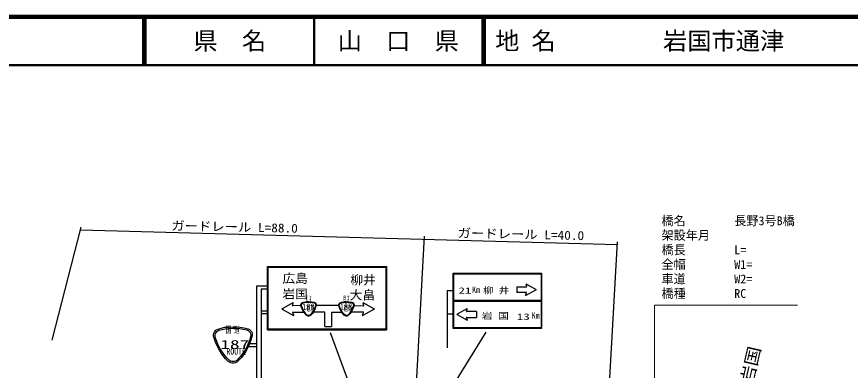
# Model space of a CAD drawing. Units: millimetres, scale not verified. Extents: x 40000 to 680000, y 20000 to 380000.
# Drawn here: x 271646 to 443668, y 307007 to 380000 of the extents above; entities that cross this region are included whole.
import ezdxf
from ezdxf.enums import TextEntityAlignment as Align

# ---------------------------------------------------------------- set-up
doc = ezdxf.new("R2010")
doc.units = ezdxf.units.MM
doc.header["$LTSCALE"] = 1000
for name, color, linetype, lineweight in [('M-BGD', 7, 'Continuous', 25), ('M-STR-HTXT', 7, 'Continuous', 13), ('M-TTL', 2, 'Continuous', 140), ('M-TTL-LINE', 7, 'Continuous', 50)]:
    doc.layers.add(name, color=color, linetype=linetype, lineweight=lineweight)
doc.layers.add('M-TTL-TXT', color=7, linetype='Continuous')
doc.styles.add('ＭＳ ゴシック', font='')
doc.styles.get('ＭＳ ゴシック').set_extended_font_data('MS Gothic')

msp = doc.modelspace()

# ---------------------------------------------------------------- linework, layer by layer
at = {"layer": 'M-BGD'}
for p, q in [((278946, 313240), (284981, 336571)), ((284839, 336023), (395602, 332951)), ((355740, 334728), (353355, 290930)), ((393142, 289629), (395635, 333536)), ((323424, 315376), (323424, 328444)), ((323424, 328444), (347976, 328444)), ((323556, 315640), (323556, 328180)), ((323688, 328312), (347712, 328312)), ((347844, 328180), (347844, 315640)), ((347976, 328444), (347976, 315376)), ((361724, 315633), (361724, 327033)), ((361724, 327033), (379964, 327033)), ((361964, 326913), (379724, 326913)), ((379964, 327033), (379964, 315633)), ((361844, 321513), (361844, 326793)), ((379844, 326793), (379844, 321513)), ((321185, 300893), (321185, 324423)), ((321185, 324423), (323424, 324423)), ((322085, 323823), (322085, 300813)), ((322085, 323823), (323424, 323823)), ((360489, 323513), (360489, 311638)), ((360489, 323513), (361724, 323513)), ((374837, 324270), (374837, 323045)), ((374837, 324270), (376844, 324270)), ((378847, 323619), (376731, 322459)), ((376886, 324325), (376766, 324741)), ((376828, 324791), (378847, 323694)), ((376827, 323045), (374837, 323045)), ((376670, 322513), (376867, 322985)), ((328619, 320909), (326413, 319680)), ((328561, 320396), (328688, 320854)), ((330298, 320354), (328607, 320336)), ((338105, 320366), (333435, 320366)), ((341308, 320357), (343237, 320336)), ((343283, 320396), (343156, 320854)), ((343225, 320909), (345431, 319680)), ((361844, 315873), (361844, 321153)), ((379724, 321393), (361964, 321393)), ((361964, 321273), (379724, 321273)), ((379844, 321153), (379844, 315873)), ((322085, 319315), (323424, 319315)), ((322085, 318715), (323424, 318715)), ((326413, 319597), (328752, 318347)), ((328818, 318408), (328597, 318924)), ((328640, 318990), (330918, 319014)), ((335248, 319020), (332843, 319020)), ((335248, 316066), (335248, 319020)), ((336596, 319020), (336596, 316066)), ((336596, 319020), (338718, 319020)), ((343204, 318990), (340680, 319017)), ((343026, 318408), (343247, 318924)), ((345431, 319597), (343092, 318347)), ((361844, 318630), (360489, 318630)), ((364527, 319671), (362508, 318574)), ((362508, 318498), (364624, 317339)), ((364470, 319205), (364590, 319621)), ((366518, 319150), (364511, 319150)), ((366518, 319150), (366518, 317925)), ((364685, 317393), (364488, 317865)), ((364528, 317925), (366518, 317925)), ((323424, 315376), (347976, 315376)), ((347712, 315508), (323688, 315508)), ((335248, 316066), (336598, 316066)), ((358389, 298494), (368501, 314891)), ((379964, 315633), (361724, 315633)), ((379724, 315753), (361964, 315753)), ((344573, 292766), (336384, 314725)), ((319469, 311914), (321185, 311914)), ((319749, 312578), (321185, 312578))]:
    msp.add_line(p, q, dxfattribs=at)
for points in [[(331893, 321198), (332452, 321161), (333001, 321065), (333188, 321004), (333346, 320886), (333438, 320733), (333477, 320543), (333341, 320039), (333145, 319544), (332934, 319148), (332663, 318768), (332410, 318481), (332114, 318240), (331954, 318191), (331794, 318203), (331612, 318263), (331447, 318385), (331098, 318781), (330796, 319213), (330544, 319688), (330350, 320182), (330290, 320408), (330295, 320640), (330366, 320804), (330491, 320939), (330894, 321081), (331315, 321165), (331603, 321180)], [(331903, 321089), (332451, 321050), (333000, 320949), (333162, 320864), (333289, 320727), (333340, 320561), (333331, 320382), (333167, 319878), (332946, 319393), (332644, 318935), (332290, 318512), (332147, 318390), (331980, 318330), (331803, 318333), (331623, 318400), (331310, 318702), (331034, 319052), (330788, 319439), (330596, 319854), (330472, 320176), (330409, 320510), (330450, 320670), (330550, 320811), (330753, 320925), (330993, 320987), (331447, 321056)], [(339703, 321195), (340261, 321159), (340811, 321063), (340998, 321002), (341156, 320884), (341248, 320730), (341286, 320541), (341151, 320036), (340955, 319542), (340739, 319137), (340467, 318758), (340213, 318471), (339924, 318238), (339764, 318188), (339604, 318201), (339422, 318261), (339257, 318383), (338908, 318778), (338606, 319211), (338354, 319685), (338160, 320179), (338100, 320406), (338105, 320638), (338175, 320801), (338301, 320937), (338704, 321079), (339125, 321163), (339413, 321177)], [(339713, 321086), (340260, 321048), (340810, 320947), (340972, 320862), (341099, 320724), (341150, 320559), (341140, 320380), (340977, 319875), (340756, 319390), (340454, 318933), (340100, 318509), (339957, 318388), (339790, 318327), (339612, 318330), (339433, 318398), (339120, 318699), (338844, 319050), (338598, 319437), (338406, 319852), (338282, 320173), (338218, 320508), (338260, 320667), (338360, 320809), (338563, 320922), (338803, 320985), (339257, 321054)], [(316309, 315993), (317002, 315979), (317696, 315903), (318581, 315758), (319448, 315554), (319702, 315420), (319922, 315236), (320093, 314995), (320216, 314716), (320265, 314465), (320255, 314206), (319982, 313264), (319647, 312329), (319296, 311569), (318893, 310839), (318482, 310236), (318017, 309663), (317565, 309164), (317067, 308706), (316774, 308564), (316447, 308474), (316130, 308492), (315821, 308571), (315560, 308683), (315316, 308854), (314771, 309413), (314268, 310016), (313894, 310505), (313569, 311028), (313098, 311905), (312677, 312814), (312457, 313435), (312294, 314077), (312280, 314362), (312327, 314653), (312437, 314919), (312603, 315161), (312792, 315338), (313014, 315464), (313813, 315703), (314623, 315882), (315460, 315943)], [(316334, 315721), (317020, 315703), (317698, 315625), (318406, 315523), (319113, 315358), (319393, 315218), (319651, 315022), (319801, 314808), (319904, 314552), (319940, 314290), (319914, 314018), (319736, 313355), (319495, 312698), (319197, 311990), (318845, 311311), (318347, 310557), (317800, 309837), (317445, 309423), (317048, 309052), (316840, 308918), (316597, 308836), (316315, 308808), (316031, 308841), (315787, 308917), (315559, 309052), (315054, 309533), (314596, 310052), (314085, 310738), (313625, 311459), (313258, 312187), (312946, 312940), (312742, 313480), (312598, 314035), (312601, 314308), (312666, 314586), (312780, 314818), (312952, 315027), (313178, 315190), (313443, 315306), (314059, 315467), (314684, 315568), (315459, 315673), (316254, 315720), (316294, 315721)]]:
    msp.add_lwpolyline(points, close=True, dxfattribs=at)
for centre, radius, start, end in [((323688, 328180), 132, 90, 180), ((347712, 328180), 132, 0, 90), ((361964, 326793), 120, 90, 180), ((379724, 326793), 120, 0, 90), ((376807, 324753), 43.2, 61.50226, 196.11285), ((376844, 324313), 43.2, 270, 16.11285), ((378827, 323656), 43.2, 298.71979, 61.50226), ((376710, 322497), 43.2, 157.39014, 298.71979), ((376827, 323002), 43.2, 337.39017, 90), ((328607, 320384), 47.5, 164.49139, 270.60425), ((328642, 320867), 47.5, 344.49139, 119.10198), ((343202, 320867), 47.5, 60.89802, 195.50861), ((343237, 320384), 47.5, 269.39575, 15.50861), ((361964, 321513), 120, 180, 270), ((361964, 321153), 120, 90, 180), ((379724, 321513), 120, 270, 0), ((379724, 321153), 120, 0, 90), ((326436, 319639), 47.5, 119.10198, 241.88446), ((328641, 318943), 47.5, 90.60424, 203.21407), ((328775, 318389), 47.5, 241.88446, 23.21411), ((343069, 318389), 47.5, 156.78589, 298.11554), ((343203, 318943), 47.5, 336.78593, 89.39576), ((345408, 319639), 47.5, 298.11554, 60.89802), ((362529, 318536), 43.2, 118.49774, 241.28021), ((364511, 319193), 43.2, 163.88715, 270), ((364548, 319633), 43.2, 343.88715, 118.49774), ((364528, 317882), 43.2, 90, 202.60983), ((364645, 317377), 43.2, 241.28021, 22.60986), ((323688, 315640), 132, 180, 270), ((347712, 315640), 132, 270, 0), ((361964, 315873), 120, 180, 270), ((379724, 315873), 120, 270, 0)]:
    msp.add_arc(centre, radius, start, end, dxfattribs=at)
at = {"layer": 'M-STR-HTXT'}
msp.add_lwpolyline([(403254, 287139), (403254, 320447), (432768, 320447)], dxfattribs=at)
at = {"layer": 'M-TTL'}
msp.add_line((680000, 380000), (40000, 380000), dxfattribs=at)
at = {"layer": 'M-TTL-LINE'}
for p, q in [((297750, 380000), (297750, 370000)), ((298250, 380000), (298250, 370000)), ((333000, 380000), (333000, 370000)), ((367750, 380000), (367750, 370000)), ((368250, 380000), (368250, 370000)), ((40000, 370000), (680000, 370000))]:
    msp.add_line(p, q, dxfattribs=at)

# ---------------------------------------------------------------- texts
at = {"layer": 'M-BGD', "style": 'ＭＳ ゴシック'}
for s, height, rotation, width, p in [('ガードレール L=88.0', 1833, 358.8, 1.1, (303535, 335397)), ('ガードレール L=40.0', 1833, 358.8, 1.1, (362616, 333890)), ('至岩国', 2566, 77, 1.15, (423254, 299664))]:
    msp.add_text(s, height=height, rotation=rotation, dxfattribs=dict(at, width=width)).set_placement(p, align=Align.BOTTOM_LEFT)
for s, height, width, p in [('広島', 1833, 1.05, (326494, 324498)), ('柳井', 1833, 1.05, (340492, 324178)), ('岩国', 1833, 1.05, (326484, 321295)), ('大畠', 1833, 1.05, (340356, 321063)), ('21', 1320, 1.5, (362798, 322408)), ('Km', 1320, 0.75, (365617, 322579)), ('柳 井', 1320, 1.2, (367879, 322434)), ('国 道', 1320, 0.25, (331279, 320531)), ('国 道', 1320, 0.25, (339089, 320529)), ('188', 1320, 0.9, (330565, 319078)), ('ROUTE', 1320, 0.3, (331338, 318743)), ('188', 1320, 0.9, (338342, 319125)), ('ROUTE', 1320, 0.3, (339148, 318740)), ('岩 国 ', 1320, 1.25, (367581, 317199)), ('13', 1320, 1.5, (374840, 317028)), ('Km', 1320, 0.75, (377915, 317284)), ('国 道', 1320, 0.6, (314773, 314327)), ('187', 1833, 1.6, (313664, 310884)), ('ROUTE', 1320, 0.75, (314920, 309856))]:
    msp.add_text(s, height=height, dxfattribs=dict(at, width=width)).set_placement(p, align=Align.BOTTOM_LEFT)
at = {"layer": 'M-STR-HTXT', "style": 'ＭＳ ゴシック'}
for s, p in [('橋名\u3000\u3000\u3000\u3000長野3号B橋', (404707, 336400)), ('架設年月\u3000\u3000', (404707, 333400)), ('橋長\u3000\u3000\u3000\u3000L=', (404707, 330400)), ('全幅\u3000\u3000\u3000\u3000W1=', (404707, 327400)), ('車道\u3000\u3000\u3000\u3000W2=', (404707, 324400)), ('橋種\u3000\u3000\u3000\u3000RC', (404707, 321400))]:
    msp.add_text(s, height=1833, dxfattribs=at).set_placement(p, align=Align.BOTTOM_LEFT)
at = {"layer": 'M-TTL-TXT', "style": 'ＭＳ ゴシック'}
for s, p in [('県\u3000名', (315625, 375000)), ('山\u3000口\u3000県', (350375, 375000))]:
    msp.add_text(s, height=3666, dxfattribs=at).set_placement(p, align=Align.MIDDLE_CENTER)
for s, p in [('地 名', (370380, 375000)), ('岩国市通津', (405024, 375000))]:
    msp.add_text(s, height=3666, dxfattribs=at).set_placement(p, align=Align.MIDDLE_LEFT)

doc.saveas('drawing.dxf')
